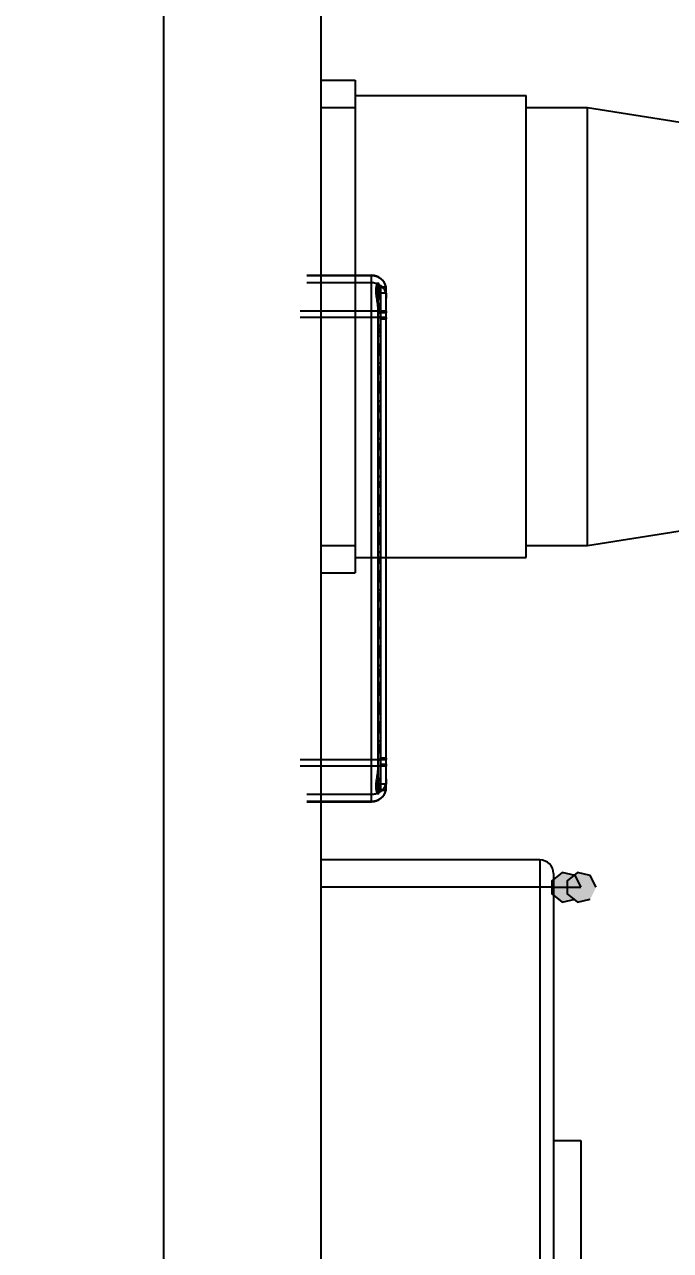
# Model space of a CAD drawing. Header units: millimetres. Extents: x 2423 to 7028, y 909 to 2460.
# Drawn here: x 6369.9 to 6417.1, y 1406.3 to 1495.9 of the extents above; entities that cross this region are included whole.
import ezdxf

# ---------------------------------------------------------------- set-up
doc = ezdxf.new("R2010")
doc.units = ezdxf.units.MM
doc.layers.add('DIM', color=2, linetype='Continuous')
doc.styles.get("Standard").update_dxf_attribs({"font": ''})
doc.styles.get('Standard').set_extended_font_data('SimSun')
doc.dimstyles.get("Standard").update_dxf_attribs({"dimscale": 6, "dimtxt": 5, "dimasz": 3, "dimexe": 0.18, "dimexo": 0.0625, "dimgap": 0.8, "dimtad": 1, "dimtoh": 1, "dimdec": 1, "dimzin": 0, "dimdsep": 46, "dimtxsty": 'Standard', "dimcen": 0.09, "dimclrd": 256, "dimclre": 256, "dimclrt": 256, "dimadec": 0, "dimazin": 2, "dimtfac": 1, "dimtdec": 1, "dimtofl": 0, "dimtmove": 0, "dimatfit": 3, "dimfxl": 0, "dimtolj": 1, "dimtzin": 0, "dimarcsym": 0})

# ---------------------------------------------------------------- blocks, each defined once
blk = doc.blocks.new('*D20')
at = {"layer": 'Defpoints', "color": 0}
for p in [(6316.551, 1744.326), (6554.503, 1744.326), (6316.551, 1242.326)]:
    blk.add_point(p, dxfattribs=at)
at = {"layer": 'DIM', "lineweight": -2}
for p, q in [((6316.926, 1744.326), (6555.583, 1744.326)), ((6554.503, 1260.326), (6554.503, 1726.326)), ((6316.926, 1242.326), (6555.583, 1242.326))]:
    blk.add_line(p, q, dxfattribs=at)
at = {"layer": 'DIM'}
for points in [[(6551.503, 1726.326), (6557.503, 1726.326), (6554.503, 1744.326)], [(6551.503, 1260.326), (6557.503, 1260.326), (6554.503, 1242.326)]]:
    blk.add_solid(points, dxfattribs=at)
at = {"layer": 'DIM', "insert": (6534.703, 1493.326), "char_height": 30, "attachment_point": 5, "rotation": 90}
blk.add_mtext('\\A1;502.0', dxfattribs=at)

msp = doc.modelspace()

# ---------------------------------------------------------------- hatches: boundary and pattern name
for points in [[(6410.568, 1432.826), (6410.148, 1433.699), (6409.203, 1433.916), (6408.445, 1433.312), (6408.445, 1432.339), (6409.203, 1431.736), (6410.148, 1431.952)], [(6411.669, 1432.826), (6411.248, 1433.699), (6410.303, 1433.916), (6409.545, 1433.312), (6409.545, 1432.339), (6410.303, 1431.736), (6411.248, 1431.952)]]:
    msp.add_hatch(color=256).paths.add_polyline_path(points)

# ---------------------------------------------------------------- linework, layer by layer
for p, q in [((6380.051, 1715.476), (6380.051, 1270.476)), ((6391.551, 1715.476), (6391.551, 1270.476)), ((6391.551, 1491.826), (6394.051, 1491.826)), ((6394.051, 1491.826), (6394.051, 1455.826)), ((6394.051, 1490.726), (6406.551, 1490.726)), ((6406.551, 1456.926), (6406.551, 1490.726)), ((6391.551, 1489.826), (6394.051, 1489.826)), ((6406.551, 1489.826), (6411.051, 1489.826)), ((6411.051, 1489.826), (6436.271, 1485.826)), ((6411.051, 1457.826), (6411.051, 1489.826)), ((6390.526, 1477.576), (6395.249, 1477.576)), ((6395.249, 1477.536), (6390.526, 1477.536)), ((6395.249, 1439.076), (6395.249, 1477.576)), ((6390.526, 1477.043), (6395.249, 1477.043)), ((6395.748, 1476.927), (6395.747, 1476.938)), ((6395.751, 1439.776), (6395.751, 1476.876)), ((6395.751, 1476.841), (6395.751, 1476.853)), ((6395.896, 1476.568), (6395.751, 1476.608)), ((6395.751, 1476.581), (6395.896, 1476.542)), ((6395.751, 1476.389), (6395.751, 1476.426)), ((6395.89, 1476.697), (6396.312, 1476.697)), ((6395.89, 1476.265), (6395.89, 1476.697)), ((6396.312, 1476.265), (6395.89, 1476.265)), ((6395.896, 1476.568), (6395.896, 1440.083)), ((6395.9, 1476.726), (6396.318, 1476.726)), ((6395.912, 1476.69), (6395.912, 1439.961)), ((6396.312, 1476.697), (6396.312, 1476.265)), ((6396.326, 1439.961), (6396.326, 1476.69)), ((6395.751, 1476.071), (6395.896, 1476.032)), ((6395.896, 1476.057), (6395.751, 1476.057)), ((6395.751, 1476.054), (6395.896, 1476.054)), ((6395.896, 1476.047), (6395.751, 1476.047)), ((6395.896, 1476.036), (6395.751, 1476.036)), ((6395.896, 1476.033), (6395.751, 1476.033)), ((6395.896, 1476.025), (6395.751, 1476.025)), ((6395.896, 1476.025), (6395.751, 1476.025)), ((6395.896, 1476.01), (6395.751, 1476.01)), ((6395.751, 1475.811), (6395.896, 1475.956)), ((6395.896, 1475.902), (6395.751, 1475.902)), ((6395.896, 1475.892), (6395.751, 1475.892)), ((6395.751, 1475.892), (6395.896, 1475.892)), ((6395.896, 1475.877), (6395.751, 1475.877)), ((6395.896, 1475.871), (6395.751, 1475.871)), ((6395.896, 1475.869), (6395.751, 1475.869)), ((6395.896, 1475.452), (6395.751, 1475.452)), ((6395.896, 1475.45), (6395.751, 1475.45)), ((6395.896, 1475.449), (6395.751, 1475.449)), ((6395.896, 1475.437), (6395.751, 1475.437)), ((6395.751, 1475.436), (6395.896, 1475.436)), ((6395.896, 1475.352), (6395.751, 1475.352)), ((6395.896, 1475.341), (6395.751, 1475.341)), ((6395.896, 1475.33), (6395.751, 1475.33)), ((6395.896, 1475.317), (6395.751, 1475.317)), ((6395.896, 1475.305), (6395.751, 1475.305)), ((6390.051, 1474.976), (6396.326, 1474.976)), ((6396.326, 1474.482), (6390.051, 1474.482)), ((6395.741, 1474.576), (6395.751, 1474.576)), ((6395.741, 1442.076), (6395.741, 1474.576)), ((6395.751, 1474.811), (6395.747, 1474.811)), ((6395.896, 1475.24), (6395.751, 1475.24)), ((6395.751, 1475.234), (6395.896, 1475.234)), ((6395.896, 1475.215), (6395.751, 1475.215)), ((6395.896, 1475.201), (6395.751, 1475.201)), ((6395.896, 1475.107), (6395.751, 1475.107)), ((6395.896, 1475.072), (6395.751, 1475.072)), ((6395.896, 1475.059), (6395.751, 1475.059)), ((6395.751, 1475.057), (6395.896, 1475.057)), ((6395.896, 1474.987), (6395.751, 1474.987)), ((6395.751, 1474.984), (6395.896, 1474.984)), ((6395.896, 1474.977), (6395.751, 1474.977)), ((6395.896, 1474.966), (6395.751, 1474.966)), ((6395.896, 1474.963), (6395.751, 1474.963)), ((6395.896, 1474.955), (6395.751, 1474.955)), ((6395.896, 1474.955), (6395.751, 1474.955)), ((6395.896, 1474.94), (6395.751, 1474.94)), ((6395.896, 1474.832), (6395.751, 1474.832)), ((6395.896, 1474.822), (6395.751, 1474.822)), ((6395.751, 1474.822), (6395.896, 1474.822)), ((6395.896, 1474.807), (6395.751, 1474.807)), ((6395.896, 1474.801), (6395.751, 1474.801)), ((6395.896, 1474.799), (6395.751, 1474.799)), ((6395.751, 1474.441), (6395.896, 1474.586)), ((6395.896, 1474.466), (6395.751, 1474.466)), ((6396.326, 1474.826), (6395.912, 1474.826)), ((6395.912, 1474.394), (6396.326, 1474.394)), ((6395.751, 1473.961), (6395.896, 1473.816)), ((6395.896, 1473.685), (6395.751, 1473.685)), ((6395.896, 1473.684), (6395.751, 1473.684)), ((6395.896, 1473.673), (6395.751, 1473.673)), ((6395.896, 1473.672), (6395.751, 1473.672)), ((6395.751, 1473.669), (6395.896, 1473.669)), ((6395.751, 1473.649), (6395.896, 1473.649)), ((6395.896, 1473.638), (6395.751, 1473.638)), ((6395.896, 1473.626), (6395.751, 1473.626)), ((6395.896, 1473.618), (6395.751, 1473.618)), ((6395.896, 1473.541), (6395.751, 1473.541)), ((6395.896, 1473.519), (6395.751, 1473.519)), ((6395.896, 1473.518), (6395.751, 1473.518)), ((6395.896, 1473.414), (6395.751, 1473.414)), ((6395.896, 1473.406), (6395.751, 1473.406)), ((6395.896, 1473.396), (6395.751, 1473.396)), ((6395.896, 1473.376), (6395.751, 1473.376)), ((6395.896, 1473.371), (6395.751, 1473.371)), ((6395.896, 1473.367), (6395.751, 1473.367)), ((6395.896, 1473.358), (6395.751, 1473.358)), ((6395.896, 1473.356), (6395.751, 1473.356)), ((6395.896, 1473.355), (6395.751, 1473.355)), ((6395.751, 1473.071), (6395.896, 1473.216)), ((6395.751, 1472.591), (6395.896, 1472.446)), ((6395.896, 1472.341), (6395.751, 1472.341)), ((6395.896, 1472.34), (6395.751, 1472.34)), ((6395.751, 1472.339), (6395.896, 1472.339)), ((6395.896, 1472.331), (6395.751, 1472.331)), ((6395.896, 1472.305), (6395.751, 1472.305)), ((6395.896, 1472.303), (6395.751, 1472.303)), ((6395.896, 1472.298), (6395.751, 1472.298)), ((6395.896, 1472.298), (6395.751, 1472.298)), ((6395.751, 1472.297), (6395.896, 1472.297)), ((6395.896, 1472.291), (6395.751, 1472.291)), ((6395.896, 1472.289), (6395.751, 1472.289)), ((6395.751, 1472.281), (6395.896, 1472.281)), ((6395.896, 1472.236), (6395.751, 1472.236)), ((6395.896, 1472.196), (6395.751, 1472.196)), ((6395.896, 1472.193), (6395.751, 1472.193)), ((6395.751, 1472.178), (6395.896, 1472.178)), ((6395.751, 1472.177), (6395.896, 1472.177)), ((6395.896, 1472.063), (6395.751, 1472.063)), ((6395.896, 1472.034), (6395.751, 1472.034)), ((6395.896, 1472.033), (6395.751, 1472.033)), ((6395.896, 1472.032), (6395.751, 1472.032)), ((6395.751, 1472.027), (6395.896, 1472.027)), ((6395.751, 1472.018), (6395.896, 1472.018)), ((6395.896, 1472.016), (6395.751, 1472.016)), ((6395.896, 1471.947), (6395.751, 1471.947)), ((6395.751, 1471.944), (6395.896, 1471.944)), ((6395.896, 1471.936), (6395.751, 1471.936)), ((6395.896, 1471.925), (6395.751, 1471.925)), ((6395.896, 1471.922), (6395.751, 1471.922)), ((6395.896, 1471.914), (6395.751, 1471.914)), ((6395.896, 1471.914), (6395.751, 1471.914)), ((6395.896, 1471.899), (6395.751, 1471.899)), ((6395.751, 1471.671), (6395.896, 1471.816)), ((6395.896, 1471.791), (6395.751, 1471.791)), ((6395.896, 1471.781), (6395.751, 1471.781)), ((6395.751, 1471.781), (6395.896, 1471.781)), ((6395.896, 1471.767), (6395.751, 1471.767)), ((6395.896, 1471.761), (6395.751, 1471.761)), ((6395.896, 1471.758), (6395.751, 1471.758)), ((6395.751, 1471.221), (6395.896, 1471.076)), ((6395.896, 1470.845), (6395.751, 1470.845)), ((6395.896, 1470.834), (6395.751, 1470.834)), ((6395.896, 1470.829), (6395.751, 1470.829)), ((6395.896, 1470.798), (6395.751, 1470.798)), ((6395.896, 1470.794), (6395.751, 1470.794)), ((6395.896, 1470.789), (6395.751, 1470.789)), ((6395.751, 1470.757), (6395.751, 1470.789)), ((6395.896, 1470.789), (6395.896, 1470.757)), ((6395.896, 1470.757), (6395.751, 1470.757)), ((6395.896, 1470.736), (6395.751, 1470.736)), ((6395.896, 1470.724), (6395.751, 1470.724)), ((6395.751, 1470.717), (6395.896, 1470.717)), ((6395.896, 1470.695), (6395.751, 1470.695)), ((6395.896, 1470.692), (6395.751, 1470.692)), ((6395.751, 1470.679), (6395.896, 1470.679)), ((6395.896, 1470.667), (6395.751, 1470.667)), ((6395.896, 1470.664), (6395.751, 1470.664)), ((6395.751, 1470.648), (6395.896, 1470.648)), ((6395.751, 1470.646), (6395.896, 1470.646)), ((6395.896, 1470.631), (6395.751, 1470.631)), ((6395.751, 1470.631), (6395.751, 1470.624)), ((6395.896, 1470.624), (6395.751, 1470.624)), ((6395.751, 1470.588), (6395.751, 1470.624)), ((6395.896, 1470.597), (6395.751, 1470.597)), ((6395.896, 1470.588), (6395.751, 1470.588)), ((6395.896, 1470.585), (6395.751, 1470.585)), ((6395.751, 1470.532), (6395.896, 1470.532)), ((6395.896, 1470.531), (6395.751, 1470.531)), ((6395.896, 1470.53), (6395.751, 1470.53)), ((6395.751, 1470.525), (6395.896, 1470.525)), ((6395.896, 1470.514), (6395.751, 1470.514)), ((6395.751, 1470.301), (6395.896, 1470.446)), ((6395.896, 1470.597), (6395.896, 1470.631)), ((6395.896, 1470.597), (6395.896, 1470.597)), ((6395.751, 1469.821), (6395.896, 1469.676)), ((6395.896, 1469.623), (6395.751, 1469.623)), ((6395.896, 1469.608), (6395.751, 1469.608)), ((6395.896, 1469.6), (6395.751, 1469.6)), ((6395.896, 1469.576), (6395.751, 1469.576)), ((6395.896, 1469.572), (6395.751, 1469.572)), ((6395.896, 1469.568), (6395.751, 1469.568)), ((6395.896, 1469.546), (6395.751, 1469.546)), ((6395.896, 1469.544), (6395.751, 1469.544)), ((6395.896, 1469.541), (6395.751, 1469.541)), ((6395.751, 1469.504), (6395.751, 1469.541)), ((6395.896, 1469.523), (6395.751, 1469.523)), ((6395.896, 1469.504), (6395.751, 1469.504)), ((6395.751, 1469.476), (6395.896, 1469.476)), ((6395.896, 1469.475), (6395.751, 1469.475)), ((6395.896, 1469.459), (6395.751, 1469.459)), ((6395.896, 1469.457), (6395.751, 1469.457)), ((6395.896, 1469.433), (6395.751, 1469.433)), ((6395.896, 1469.347), (6395.751, 1469.347)), ((6395.896, 1469.34), (6395.751, 1469.34)), ((6395.896, 1469.319), (6395.751, 1469.319)), ((6395.896, 1469.293), (6395.751, 1469.293)), ((6395.896, 1469.223), (6395.751, 1469.223)), ((6395.751, 1469.22), (6395.896, 1469.22)), ((6395.896, 1469.212), (6395.751, 1469.212)), ((6395.896, 1469.201), (6395.751, 1469.201)), ((6395.896, 1469.198), (6395.751, 1469.198)), ((6395.896, 1469.191), (6395.751, 1469.191)), ((6395.896, 1469.191), (6395.751, 1469.191)), ((6395.896, 1469.176), (6395.751, 1469.176)), ((6395.751, 1468.931), (6395.896, 1469.076)), ((6395.896, 1469.068), (6395.751, 1469.068)), ((6395.751, 1469.058), (6395.896, 1469.058)), ((6395.896, 1469.057), (6395.751, 1469.057)), ((6395.896, 1469.043), (6395.751, 1469.043)), ((6395.896, 1469.037), (6395.751, 1469.037)), ((6395.896, 1469.034), (6395.751, 1469.034)), ((6395.896, 1469.541), (6395.896, 1469.504)), ((6395.751, 1468.451), (6395.896, 1468.306)), ((6395.896, 1467.998), (6395.751, 1467.998)), ((6395.896, 1467.996), (6395.751, 1467.996)), ((6395.896, 1467.995), (6395.751, 1467.995)), ((6395.896, 1467.983), (6395.751, 1467.983)), ((6395.751, 1467.982), (6395.896, 1467.982)), ((6395.896, 1467.898), (6395.751, 1467.898)), ((6395.896, 1467.888), (6395.751, 1467.888)), ((6395.896, 1467.876), (6395.751, 1467.876)), ((6395.896, 1467.863), (6395.751, 1467.863)), ((6395.896, 1467.851), (6395.751, 1467.851)), ((6395.896, 1467.786), (6395.751, 1467.786)), ((6395.751, 1467.78), (6395.896, 1467.78)), ((6395.896, 1467.761), (6395.751, 1467.761)), ((6395.896, 1467.747), (6395.751, 1467.747)), ((6395.751, 1467.531), (6395.896, 1467.676)), ((6395.896, 1467.653), (6395.751, 1467.653)), ((6395.896, 1467.618), (6395.751, 1467.618)), ((6395.896, 1467.605), (6395.751, 1467.605)), ((6395.751, 1467.603), (6395.896, 1467.603)), ((6395.751, 1467.081), (6395.896, 1466.936)), ((6395.751, 1466.893), (6395.896, 1466.893)), ((6395.896, 1466.892), (6395.751, 1466.892)), ((6395.896, 1466.878), (6395.751, 1466.878)), ((6395.896, 1466.846), (6395.751, 1466.846)), ((6395.896, 1466.75), (6395.751, 1466.75)), ((6395.896, 1466.738), (6395.751, 1466.738)), ((6395.896, 1466.717), (6395.751, 1466.717)), ((6395.751, 1466.71), (6395.896, 1466.71)), ((6395.896, 1466.616), (6395.751, 1466.616)), ((6395.896, 1466.597), (6395.751, 1466.597)), ((6395.896, 1466.586), (6395.751, 1466.586)), ((6395.751, 1466.58), (6395.896, 1466.58)), ((6395.896, 1466.576), (6395.751, 1466.576)), ((6395.896, 1466.569), (6395.751, 1466.569)), ((6395.896, 1466.499), (6395.751, 1466.499)), ((6395.751, 1466.497), (6395.896, 1466.497)), ((6395.896, 1466.489), (6395.751, 1466.489)), ((6395.896, 1466.478), (6395.751, 1466.478)), ((6395.896, 1466.475), (6395.751, 1466.475)), ((6395.896, 1466.467), (6395.751, 1466.467)), ((6395.896, 1466.467), (6395.751, 1466.467)), ((6395.896, 1466.452), (6395.751, 1466.452)), ((6395.896, 1466.344), (6395.751, 1466.344)), ((6395.896, 1466.334), (6395.751, 1466.334)), ((6395.751, 1466.334), (6395.896, 1466.334)), ((6395.896, 1466.319), (6395.751, 1466.319)), ((6395.896, 1466.314), (6395.751, 1466.314)), ((6395.896, 1466.311), (6395.751, 1466.311)), ((6395.751, 1466.161), (6395.896, 1466.306)), ((6395.751, 1465.681), (6395.896, 1465.536)), ((6395.896, 1465.275), (6395.751, 1465.275)), ((6395.896, 1465.274), (6395.751, 1465.274)), ((6395.751, 1465.273), (6395.896, 1465.273)), ((6395.896, 1465.265), (6395.751, 1465.265)), ((6395.896, 1465.239), (6395.751, 1465.239)), ((6395.896, 1465.238), (6395.751, 1465.238)), ((6395.896, 1465.233), (6395.751, 1465.233)), ((6395.896, 1465.232), (6395.751, 1465.232)), ((6395.751, 1465.231), (6395.896, 1465.231)), ((6395.896, 1465.225), (6395.751, 1465.225)), ((6395.896, 1465.223), (6395.751, 1465.223)), ((6395.751, 1465.215), (6395.896, 1465.215)), ((6395.896, 1465.17), (6395.751, 1465.17)), ((6395.896, 1465.13), (6395.751, 1465.13)), ((6395.896, 1465.127), (6395.751, 1465.127)), ((6395.751, 1465.112), (6395.896, 1465.112)), ((6395.751, 1465.111), (6395.896, 1465.111)), ((6395.896, 1464.998), (6395.751, 1464.998)), ((6395.896, 1464.968), (6395.751, 1464.968)), ((6395.896, 1464.967), (6395.751, 1464.967)), ((6395.896, 1464.966), (6395.751, 1464.966)), ((6395.751, 1464.961), (6395.896, 1464.961)), ((6395.751, 1464.952), (6395.896, 1464.952)), ((6395.896, 1464.95), (6395.751, 1464.95)), ((6395.751, 1464.791), (6395.896, 1464.936)), ((6395.751, 1464.311), (6395.896, 1464.166)), ((6395.896, 1464.176), (6395.751, 1464.176)), ((6395.896, 1464.16), (6395.751, 1464.16)), ((6395.896, 1464.156), (6395.751, 1464.156)), ((6395.896, 1464.151), (6395.751, 1464.151)), ((6395.896, 1464.129), (6395.751, 1464.129)), ((6395.896, 1464.117), (6395.751, 1464.117)), ((6395.896, 1464.111), (6395.751, 1464.111)), ((6395.896, 1464.088), (6395.751, 1464.088)), ((6395.896, 1464.058), (6395.751, 1464.058)), ((6395.751, 1464.058), (6395.751, 1464.028)), ((6395.751, 1464.028), (6395.896, 1464.028)), ((6395.896, 1464.013), (6395.751, 1464.013)), ((6395.896, 1464.012), (6395.751, 1464.012)), ((6395.896, 1464.012), (6395.751, 1464.012)), ((6395.751, 1464.012), (6395.751, 1463.983)), ((6395.896, 1464.011), (6395.751, 1464.011)), ((6395.896, 1464.01), (6395.751, 1464.01)), ((6395.896, 1464.006), (6395.751, 1464.006)), ((6395.896, 1463.969), (6395.751, 1463.969)), ((6395.896, 1463.942), (6395.751, 1463.942)), ((6395.896, 1463.927), (6395.751, 1463.927)), ((6395.896, 1463.907), (6395.751, 1463.907)), ((6395.896, 1463.906), (6395.751, 1463.906)), ((6395.896, 1463.895), (6395.751, 1463.895)), ((6395.896, 1463.893), (6395.751, 1463.893)), ((6395.896, 1463.849), (6395.751, 1463.849)), ((6395.896, 1463.846), (6395.751, 1463.846)), ((6395.751, 1463.845), (6395.896, 1463.845)), ((6395.896, 1463.776), (6395.751, 1463.776)), ((6395.751, 1463.773), (6395.896, 1463.773)), ((6395.896, 1463.765), (6395.751, 1463.765)), ((6395.896, 1463.754), (6395.751, 1463.754)), ((6395.896, 1463.751), (6395.751, 1463.751)), ((6395.896, 1463.744), (6395.751, 1463.744)), ((6395.896, 1463.743), (6395.751, 1463.743)), ((6395.896, 1463.729), (6395.751, 1463.729)), ((6395.896, 1463.621), (6395.751, 1463.621)), ((6395.896, 1464.013), (6395.896, 1464.044)), ((6395.896, 1463.969), (6395.896, 1463.998)), ((6395.751, 1463.611), (6395.896, 1463.611)), ((6395.896, 1463.61), (6395.751, 1463.61)), ((6395.896, 1463.596), (6395.751, 1463.596)), ((6395.896, 1463.59), (6395.751, 1463.59)), ((6395.896, 1463.587), (6395.751, 1463.587)), ((6395.751, 1463.391), (6395.896, 1463.536)), ((6395.751, 1462.941), (6395.896, 1462.796)), ((6395.896, 1462.441), (6395.751, 1462.441)), ((6395.896, 1462.425), (6395.751, 1462.425)), ((6395.896, 1462.417), (6395.751, 1462.417)), ((6395.896, 1462.393), (6395.751, 1462.393)), ((6395.896, 1462.389), (6395.751, 1462.389)), ((6395.896, 1462.386), (6395.751, 1462.386)), ((6395.896, 1462.363), (6395.751, 1462.363)), ((6395.896, 1462.362), (6395.751, 1462.362)), ((6395.896, 1462.359), (6395.751, 1462.359)), ((6395.751, 1462.322), (6395.751, 1462.359)), ((6395.896, 1462.34), (6395.751, 1462.34)), ((6395.896, 1462.322), (6395.751, 1462.322)), ((6395.751, 1462.293), (6395.896, 1462.293)), ((6395.896, 1462.292), (6395.751, 1462.292)), ((6395.896, 1462.276), (6395.751, 1462.276)), ((6395.896, 1462.275), (6395.751, 1462.275)), ((6395.896, 1462.25), (6395.751, 1462.25)), ((6395.751, 1462.021), (6395.896, 1462.166)), ((6395.896, 1462.164), (6395.751, 1462.164)), ((6395.896, 1462.157), (6395.751, 1462.157)), ((6395.896, 1462.137), (6395.751, 1462.137)), ((6395.896, 1462.11), (6395.751, 1462.11)), ((6395.896, 1462.359), (6395.896, 1462.322)), ((6411.051, 1457.826), (6436.271, 1461.826)), ((6395.751, 1461.541), (6395.896, 1461.396)), ((6395.896, 1461.453), (6395.751, 1461.453)), ((6395.896, 1461.429), (6395.751, 1461.429)), ((6395.896, 1461.405), (6395.751, 1461.405)), ((6395.896, 1461.404), (6395.751, 1461.404)), ((6395.751, 1461.401), (6395.896, 1461.401)), ((6395.896, 1461.389), (6395.751, 1461.389)), ((6395.896, 1461.286), (6395.751, 1461.286)), ((6395.896, 1461.285), (6395.751, 1461.285)), ((6395.751, 1461.273), (6395.896, 1461.273)), ((6395.751, 1461.24), (6395.751, 1461.27)), ((6395.896, 1461.268), (6395.751, 1461.268)), ((6395.896, 1461.252), (6395.751, 1461.252)), ((6395.751, 1461.212), (6395.751, 1461.252)), ((6395.896, 1461.24), (6395.751, 1461.24)), ((6395.896, 1461.239), (6395.751, 1461.239)), ((6395.751, 1461.239), (6395.751, 1461.211)), ((6395.896, 1461.221), (6395.751, 1461.221)), ((6395.896, 1461.212), (6395.751, 1461.212)), ((6395.896, 1461.196), (6395.751, 1461.196)), ((6395.896, 1461.19), (6395.751, 1461.19)), ((6395.896, 1461.179), (6395.751, 1461.179)), ((6395.896, 1461.169), (6395.751, 1461.169)), ((6395.896, 1461.136), (6395.751, 1461.136)), ((6395.896, 1461.122), (6395.751, 1461.122)), ((6395.751, 1461.12), (6395.896, 1461.12)), ((6395.896, 1461.052), (6395.751, 1461.052)), ((6395.751, 1461.049), (6395.896, 1461.049)), ((6395.896, 1461.042), (6395.751, 1461.042)), ((6395.896, 1461.031), (6395.751, 1461.031)), ((6395.896, 1461.028), (6395.751, 1461.028)), ((6395.896, 1461.02), (6395.751, 1461.02)), ((6395.896, 1461.02), (6395.751, 1461.02)), ((6395.896, 1461.005), (6395.751, 1461.005)), ((6395.896, 1461.286), (6395.896, 1461.255)), ((6395.896, 1461.252), (6395.896, 1461.212)), ((6395.896, 1461.196), (6395.896, 1461.225)), ((6395.896, 1460.897), (6395.751, 1460.897)), ((6395.896, 1460.887), (6395.751, 1460.887)), ((6395.751, 1460.887), (6395.896, 1460.887)), ((6395.896, 1460.872), (6395.751, 1460.872)), ((6395.896, 1460.866), (6395.751, 1460.866)), ((6395.896, 1460.864), (6395.751, 1460.864)), ((6395.751, 1460.651), (6395.896, 1460.796)), ((6395.751, 1460.171), (6395.896, 1460.026)), ((6395.751, 1459.593), (6395.896, 1459.593)), ((6395.896, 1459.592), (6395.751, 1459.592)), ((6395.896, 1459.579), (6395.751, 1459.579)), ((6395.896, 1459.546), (6395.751, 1459.546)), ((6395.896, 1459.451), (6395.751, 1459.451)), ((6395.896, 1459.438), (6395.751, 1459.438)), ((6395.896, 1459.418), (6395.751, 1459.418)), ((6395.751, 1459.41), (6395.896, 1459.41)), ((6395.751, 1459.251), (6395.896, 1459.396)), ((6395.896, 1459.317), (6395.751, 1459.317)), ((6395.896, 1459.297), (6395.751, 1459.297)), ((6395.896, 1459.287), (6395.751, 1459.287)), ((6395.751, 1459.28), (6395.896, 1459.28)), ((6395.896, 1459.276), (6395.751, 1459.276)), ((6395.896, 1459.27), (6395.751, 1459.27)), ((6395.751, 1458.801), (6395.896, 1458.656)), ((6395.896, 1458.729), (6395.751, 1458.729)), ((6395.896, 1458.693), (6395.751, 1458.693)), ((6395.896, 1458.685), (6395.751, 1458.685)), ((6395.896, 1458.682), (6395.751, 1458.682)), ((6395.896, 1458.656), (6395.751, 1458.656)), ((6395.751, 1458.656), (6395.751, 1458.628)), ((6395.896, 1458.654), (6395.751, 1458.654)), ((6395.896, 1458.628), (6395.751, 1458.628)), ((6395.896, 1458.612), (6395.751, 1458.612)), ((6395.896, 1458.611), (6395.751, 1458.611)), ((6395.896, 1458.564), (6395.751, 1458.564)), ((6395.896, 1458.563), (6395.751, 1458.563)), ((6395.896, 1458.562), (6395.751, 1458.562)), ((6395.896, 1458.517), (6395.751, 1458.517)), ((6395.896, 1458.505), (6395.751, 1458.505)), ((6395.896, 1458.472), (6395.751, 1458.472)), ((6395.896, 1458.47), (6395.751, 1458.47)), ((6395.896, 1458.466), (6395.751, 1458.466)), ((6395.896, 1458.446), (6395.751, 1458.446)), ((6395.896, 1458.443), (6395.751, 1458.443)), ((6395.896, 1458.399), (6395.751, 1458.399)), ((6395.896, 1458.329), (6395.751, 1458.329)), ((6395.896, 1458.328), (6395.751, 1458.328)), ((6395.896, 1458.316), (6395.751, 1458.316)), ((6395.896, 1458.316), (6395.751, 1458.316)), ((6395.751, 1458.312), (6395.896, 1458.312)), ((6395.751, 1458.292), (6395.896, 1458.292)), ((6395.896, 1458.282), (6395.751, 1458.282)), ((6395.896, 1458.27), (6395.751, 1458.27)), ((6395.896, 1458.261), (6395.751, 1458.261)), ((6395.896, 1458.628), (6395.896, 1458.656)), ((6391.551, 1457.826), (6394.051, 1457.826)), ((6395.896, 1458.184), (6395.751, 1458.184)), ((6395.896, 1458.163), (6395.751, 1458.163)), ((6395.896, 1458.161), (6395.751, 1458.161)), ((6395.896, 1458.058), (6395.751, 1458.058)), ((6395.896, 1458.05), (6395.751, 1458.05)), ((6395.896, 1458.04), (6395.751, 1458.04)), ((6395.896, 1458.02), (6395.751, 1458.02)), ((6395.896, 1458.014), (6395.751, 1458.014)), ((6395.896, 1458.011), (6395.751, 1458.011)), ((6395.896, 1458.001), (6395.751, 1458.001)), ((6395.896, 1457.999), (6395.751, 1457.999)), ((6395.896, 1457.998), (6395.751, 1457.998)), ((6395.751, 1457.851), (6395.896, 1457.996)), ((6395.751, 1457.401), (6395.896, 1457.256)), ((6406.551, 1457.826), (6411.051, 1457.826)), ((6394.051, 1456.926), (6406.551, 1456.926)), ((6395.896, 1456.947), (6395.751, 1456.947)), ((6395.896, 1456.932), (6395.751, 1456.932)), ((6395.896, 1456.927), (6395.751, 1456.927)), ((6395.896, 1456.922), (6395.751, 1456.922)), ((6395.896, 1456.9), (6395.751, 1456.9)), ((6395.896, 1456.889), (6395.751, 1456.889)), ((6395.896, 1456.882), (6395.751, 1456.882)), ((6395.896, 1456.86), (6395.751, 1456.86)), ((6395.896, 1456.83), (6395.751, 1456.83)), ((6395.751, 1456.83), (6395.751, 1456.8)), ((6395.751, 1456.799), (6395.896, 1456.799)), ((6395.896, 1456.784), (6395.751, 1456.784)), ((6395.896, 1456.784), (6395.751, 1456.784)), ((6395.896, 1456.783), (6395.751, 1456.783)), ((6395.896, 1456.783), (6395.751, 1456.783)), ((6395.751, 1456.783), (6395.751, 1456.754)), ((6395.896, 1456.782), (6395.751, 1456.782)), ((6395.896, 1456.777), (6395.751, 1456.777)), ((6395.896, 1456.74), (6395.751, 1456.74)), ((6395.896, 1456.713), (6395.751, 1456.713)), ((6395.896, 1456.699), (6395.751, 1456.699)), ((6395.896, 1456.678), (6395.751, 1456.678)), ((6395.896, 1456.678), (6395.751, 1456.678)), ((6395.896, 1456.666), (6395.751, 1456.666)), ((6395.896, 1456.664), (6395.751, 1456.664)), ((6395.751, 1456.481), (6395.896, 1456.626)), ((6395.896, 1456.62), (6395.751, 1456.62)), ((6395.896, 1456.617), (6395.751, 1456.617)), ((6395.751, 1456.616), (6395.896, 1456.616)), ((6395.896, 1456.784), (6395.896, 1456.815)), ((6395.896, 1456.74), (6395.896, 1456.769)), ((6391.551, 1455.826), (6394.051, 1455.826)), ((6395.751, 1456.001), (6395.896, 1455.856)), ((6395.896, 1455.864), (6395.751, 1455.864)), ((6395.751, 1455.861), (6395.896, 1455.861)), ((6395.896, 1455.853), (6395.751, 1455.853)), ((6395.896, 1455.842), (6395.751, 1455.842)), ((6395.896, 1455.839), (6395.751, 1455.839)), ((6395.896, 1455.832), (6395.751, 1455.832)), ((6395.896, 1455.831), (6395.751, 1455.831)), ((6395.896, 1455.817), (6395.751, 1455.817)), ((6395.896, 1455.709), (6395.751, 1455.709)), ((6395.751, 1455.699), (6395.896, 1455.699)), ((6395.896, 1455.698), (6395.751, 1455.698)), ((6395.896, 1455.684), (6395.751, 1455.684)), ((6395.896, 1455.678), (6395.751, 1455.678)), ((6395.896, 1455.675), (6395.751, 1455.675)), ((6395.896, 1455.605), (6395.751, 1455.605)), ((6395.896, 1455.604), (6395.751, 1455.604)), ((6395.896, 1455.593), (6395.751, 1455.593)), ((6395.896, 1455.592), (6395.751, 1455.592)), ((6395.751, 1455.589), (6395.896, 1455.589)), ((6395.751, 1455.569), (6395.896, 1455.569)), ((6395.896, 1455.558), (6395.751, 1455.558)), ((6395.896, 1455.546), (6395.751, 1455.546)), ((6395.896, 1455.538), (6395.751, 1455.538)), ((6395.896, 1455.461), (6395.751, 1455.461)), ((6395.896, 1455.439), (6395.751, 1455.439)), ((6395.896, 1455.438), (6395.751, 1455.438)), ((6395.896, 1455.334), (6395.751, 1455.334)), ((6395.896, 1455.326), (6395.751, 1455.326)), ((6395.896, 1455.316), (6395.751, 1455.316)), ((6395.896, 1455.296), (6395.751, 1455.296)), ((6395.896, 1455.291), (6395.751, 1455.291)), ((6395.896, 1455.287), (6395.751, 1455.287)), ((6395.896, 1455.278), (6395.751, 1455.278)), ((6395.896, 1455.276), (6395.751, 1455.276)), ((6395.896, 1455.275), (6395.751, 1455.275)), ((6395.751, 1455.111), (6395.896, 1455.256)), ((6395.751, 1454.631), (6395.896, 1454.486)), ((6395.896, 1454.295), (6395.751, 1454.295)), ((6395.896, 1454.271), (6395.751, 1454.271)), ((6395.896, 1454.247), (6395.751, 1454.247)), ((6395.896, 1454.246), (6395.751, 1454.246)), ((6395.751, 1454.243), (6395.896, 1454.243)), ((6395.896, 1454.231), (6395.751, 1454.231)), ((6395.896, 1454.128), (6395.751, 1454.128)), ((6395.896, 1454.127), (6395.751, 1454.127)), ((6395.751, 1454.115), (6395.896, 1454.115)), ((6395.751, 1454.082), (6395.751, 1454.112)), ((6395.896, 1454.11), (6395.751, 1454.11)), ((6395.896, 1454.094), (6395.751, 1454.094)), ((6395.751, 1454.054), (6395.751, 1454.094)), ((6395.896, 1454.082), (6395.751, 1454.082)), ((6395.896, 1454.081), (6395.751, 1454.081)), ((6395.751, 1454.081), (6395.751, 1454.053)), ((6395.896, 1454.064), (6395.751, 1454.064)), ((6395.896, 1454.054), (6395.751, 1454.054)), ((6395.896, 1454.038), (6395.751, 1454.038)), ((6395.896, 1454.032), (6395.751, 1454.032)), ((6395.896, 1454.021), (6395.751, 1454.021)), ((6395.896, 1454.011), (6395.751, 1454.011)), ((6395.896, 1453.978), (6395.751, 1453.978)), ((6395.896, 1453.964), (6395.751, 1453.964)), ((6395.751, 1453.962), (6395.896, 1453.962)), ((6395.751, 1453.711), (6395.896, 1453.856)), ((6395.896, 1454.128), (6395.896, 1454.097)), ((6395.896, 1454.094), (6395.896, 1454.054)), ((6395.896, 1454.038), (6395.896, 1454.067)), ((6395.751, 1453.261), (6395.896, 1453.116)), ((6395.896, 1453.14), (6395.751, 1453.14)), ((6395.896, 1453.139), (6395.751, 1453.139)), ((6395.896, 1453.128), (6395.751, 1453.128)), ((6395.896, 1453.127), (6395.751, 1453.127)), ((6395.751, 1453.124), (6395.896, 1453.124)), ((6395.751, 1453.104), (6395.896, 1453.104)), ((6395.896, 1453.093), (6395.751, 1453.093)), ((6395.896, 1453.081), (6395.751, 1453.081)), ((6395.896, 1453.073), (6395.751, 1453.073)), ((6395.896, 1452.996), (6395.751, 1452.996)), ((6395.896, 1452.974), (6395.751, 1452.974)), ((6395.896, 1452.973), (6395.751, 1452.973)), ((6395.896, 1452.869), (6395.751, 1452.869)), ((6395.896, 1452.861), (6395.751, 1452.861)), ((6395.896, 1452.851), (6395.751, 1452.851)), ((6395.896, 1452.831), (6395.751, 1452.831)), ((6395.896, 1452.826), (6395.751, 1452.826)), ((6395.896, 1452.822), (6395.751, 1452.822)), ((6395.896, 1452.813), (6395.751, 1452.813)), ((6395.896, 1452.811), (6395.751, 1452.811)), ((6395.896, 1452.81), (6395.751, 1452.81)), ((6395.896, 1452.74), (6395.751, 1452.74)), ((6395.896, 1452.739), (6395.751, 1452.739)), ((6395.896, 1452.727), (6395.751, 1452.727)), ((6395.896, 1452.727), (6395.751, 1452.727)), ((6395.751, 1452.723), (6395.896, 1452.723)), ((6395.751, 1452.704), (6395.896, 1452.704)), ((6395.896, 1452.693), (6395.751, 1452.693)), ((6395.896, 1452.681), (6395.751, 1452.681)), ((6395.896, 1452.673), (6395.751, 1452.673)), ((6395.896, 1452.595), (6395.751, 1452.595)), ((6395.896, 1452.574), (6395.751, 1452.574)), ((6395.896, 1452.573), (6395.751, 1452.573)), ((6395.751, 1452.341), (6395.896, 1452.486)), ((6395.896, 1452.469), (6395.751, 1452.469)), ((6395.896, 1452.461), (6395.751, 1452.461)), ((6395.896, 1452.451), (6395.751, 1452.451)), ((6395.896, 1452.431), (6395.751, 1452.431)), ((6395.896, 1452.425), (6395.751, 1452.425)), ((6395.896, 1452.422), (6395.751, 1452.422)), ((6395.896, 1452.412), (6395.751, 1452.412)), ((6395.896, 1452.41), (6395.751, 1452.41)), ((6395.896, 1452.41), (6395.751, 1452.41)), ((6395.751, 1451.861), (6395.896, 1451.716)), ((6395.896, 1451.642), (6395.751, 1451.642)), ((6395.896, 1451.606), (6395.751, 1451.606)), ((6395.896, 1451.598), (6395.751, 1451.598)), ((6395.896, 1451.595), (6395.751, 1451.595)), ((6395.896, 1451.569), (6395.751, 1451.569)), ((6395.751, 1451.569), (6395.751, 1451.541)), ((6395.896, 1451.567), (6395.751, 1451.567)), ((6395.896, 1451.541), (6395.751, 1451.541)), ((6395.896, 1451.525), (6395.751, 1451.525)), ((6395.896, 1451.524), (6395.751, 1451.524)), ((6395.896, 1451.477), (6395.751, 1451.477)), ((6395.896, 1451.476), (6395.751, 1451.476)), ((6395.896, 1451.475), (6395.751, 1451.475)), ((6395.896, 1451.43), (6395.751, 1451.43)), ((6395.896, 1451.418), (6395.751, 1451.418)), ((6395.896, 1451.385), (6395.751, 1451.385)), ((6395.896, 1451.383), (6395.751, 1451.383)), ((6395.896, 1451.379), (6395.751, 1451.379)), ((6395.896, 1451.359), (6395.751, 1451.359)), ((6395.896, 1451.356), (6395.751, 1451.356)), ((6395.896, 1451.311), (6395.751, 1451.311)), ((6395.896, 1451.242), (6395.751, 1451.242)), ((6395.751, 1451.239), (6395.896, 1451.239)), ((6395.896, 1451.231), (6395.751, 1451.231)), ((6395.896, 1451.22), (6395.751, 1451.22)), ((6395.896, 1451.217), (6395.751, 1451.217)), ((6395.896, 1451.209), (6395.751, 1451.209)), ((6395.896, 1451.209), (6395.751, 1451.209)), ((6395.896, 1451.195), (6395.751, 1451.195)), ((6395.751, 1450.971), (6395.896, 1451.116)), ((6395.896, 1451.087), (6395.751, 1451.087)), ((6395.896, 1451.076), (6395.751, 1451.076)), ((6395.751, 1451.076), (6395.896, 1451.076)), ((6395.896, 1451.541), (6395.896, 1451.569)), ((6395.896, 1451.062), (6395.751, 1451.062)), ((6395.896, 1451.056), (6395.751, 1451.056)), ((6395.896, 1451.053), (6395.751, 1451.053)), ((6395.751, 1450.491), (6395.896, 1450.346)), ((6395.896, 1450.463), (6395.751, 1450.463)), ((6395.896, 1450.452), (6395.751, 1450.452)), ((6395.896, 1450.447), (6395.751, 1450.447)), ((6395.896, 1450.416), (6395.751, 1450.416)), ((6395.896, 1450.412), (6395.751, 1450.412)), ((6395.896, 1450.407), (6395.751, 1450.407)), ((6395.751, 1450.375), (6395.751, 1450.407)), ((6395.896, 1450.375), (6395.751, 1450.375)), ((6395.896, 1450.354), (6395.751, 1450.354)), ((6395.896, 1450.342), (6395.751, 1450.342)), ((6395.751, 1450.335), (6395.896, 1450.335)), ((6395.896, 1450.313), (6395.751, 1450.313)), ((6395.896, 1450.31), (6395.751, 1450.31)), ((6395.751, 1450.297), (6395.896, 1450.297)), ((6395.896, 1450.285), (6395.751, 1450.285)), ((6395.896, 1450.282), (6395.751, 1450.282)), ((6395.751, 1450.266), (6395.896, 1450.266)), ((6395.751, 1450.264), (6395.896, 1450.264)), ((6395.896, 1450.249), (6395.751, 1450.249)), ((6395.751, 1450.249), (6395.751, 1450.242)), ((6395.896, 1450.242), (6395.751, 1450.242)), ((6395.751, 1450.205), (6395.751, 1450.242)), ((6395.896, 1450.215), (6395.751, 1450.215)), ((6395.896, 1450.205), (6395.751, 1450.205)), ((6395.896, 1450.203), (6395.751, 1450.203)), ((6395.896, 1450.407), (6395.896, 1450.375)), ((6395.896, 1450.215), (6395.896, 1450.249)), ((6395.896, 1450.215), (6395.896, 1450.215)), ((6395.751, 1450.15), (6395.896, 1450.15)), ((6395.896, 1450.149), (6395.751, 1450.149)), ((6395.896, 1450.148), (6395.751, 1450.148)), ((6395.751, 1450.143), (6395.896, 1450.143)), ((6395.896, 1450.132), (6395.751, 1450.132)), ((6395.896, 1450.063), (6395.751, 1450.063)), ((6395.896, 1450.062), (6395.751, 1450.062)), ((6395.896, 1450.05), (6395.751, 1450.05)), ((6395.896, 1450.05), (6395.751, 1450.05)), ((6395.751, 1450.046), (6395.896, 1450.046)), ((6395.751, 1450.026), (6395.896, 1450.026)), ((6395.896, 1450.015), (6395.751, 1450.015)), ((6395.896, 1450.004), (6395.751, 1450.004)), ((6395.896, 1449.995), (6395.751, 1449.995)), ((6395.896, 1449.918), (6395.751, 1449.918)), ((6395.896, 1449.896), (6395.751, 1449.896)), ((6395.896, 1449.895), (6395.751, 1449.895)), ((6395.896, 1449.792), (6395.751, 1449.792)), ((6395.896, 1449.784), (6395.751, 1449.784)), ((6395.896, 1449.774), (6395.751, 1449.774)), ((6395.896, 1449.753), (6395.751, 1449.753)), ((6395.896, 1449.748), (6395.751, 1449.748)), ((6395.896, 1449.745), (6395.751, 1449.745)), ((6395.896, 1449.735), (6395.751, 1449.735)), ((6395.896, 1449.733), (6395.751, 1449.733)), ((6395.896, 1449.732), (6395.751, 1449.732)), ((6395.751, 1449.571), (6395.896, 1449.716)), ((6395.751, 1449.121), (6395.896, 1448.976)), ((6395.896, 1448.731), (6395.751, 1448.731)), ((6395.751, 1448.728), (6395.896, 1448.728)), ((6395.896, 1448.72), (6395.751, 1448.72)), ((6395.896, 1448.709), (6395.751, 1448.709)), ((6395.896, 1448.706), (6395.751, 1448.706)), ((6395.896, 1448.698), (6395.751, 1448.698)), ((6395.896, 1448.698), (6395.751, 1448.698)), ((6395.896, 1448.684), (6395.751, 1448.684)), ((6395.896, 1448.576), (6395.751, 1448.576)), ((6395.896, 1448.565), (6395.751, 1448.565)), ((6395.751, 1448.565), (6395.896, 1448.565)), ((6395.896, 1448.551), (6395.751, 1448.551)), ((6395.896, 1448.545), (6395.751, 1448.545)), ((6395.896, 1448.542), (6395.751, 1448.542)), ((6395.896, 1448.472), (6395.751, 1448.472)), ((6395.751, 1448.469), (6395.896, 1448.469)), ((6395.896, 1448.461), (6395.751, 1448.461)), ((6395.896, 1448.451), (6395.751, 1448.451)), ((6395.896, 1448.447), (6395.751, 1448.447)), ((6395.896, 1448.44), (6395.751, 1448.44)), ((6395.896, 1448.44), (6395.751, 1448.44)), ((6395.896, 1448.425), (6395.751, 1448.425)), ((6395.751, 1448.201), (6395.896, 1448.346)), ((6395.896, 1448.317), (6395.751, 1448.317)), ((6395.751, 1448.307), (6395.896, 1448.307)), ((6395.896, 1448.306), (6395.751, 1448.306)), ((6395.896, 1448.292), (6395.751, 1448.292)), ((6395.896, 1448.286), (6395.751, 1448.286)), ((6395.896, 1448.283), (6395.751, 1448.283)), ((6395.896, 1447.779), (6395.751, 1447.779)), ((6395.896, 1447.777), (6395.751, 1447.777)), ((6395.896, 1447.776), (6395.751, 1447.776)), ((6395.896, 1447.764), (6395.751, 1447.764)), ((6395.751, 1447.763), (6395.896, 1447.763)), ((6395.751, 1447.721), (6395.896, 1447.576)), ((6395.896, 1447.679), (6395.751, 1447.679)), ((6395.896, 1447.668), (6395.751, 1447.668)), ((6395.896, 1447.657), (6395.751, 1447.657)), ((6395.896, 1447.644), (6395.751, 1447.644)), ((6395.896, 1447.632), (6395.751, 1447.632)), ((6395.896, 1447.567), (6395.751, 1447.567)), ((6395.751, 1447.561), (6395.896, 1447.561)), ((6395.896, 1447.542), (6395.751, 1447.542)), ((6395.896, 1447.527), (6395.751, 1447.527)), ((6395.896, 1447.434), (6395.751, 1447.434)), ((6395.896, 1447.398), (6395.751, 1447.398)), ((6395.896, 1447.386), (6395.751, 1447.386)), ((6395.751, 1447.384), (6395.896, 1447.384)), ((6395.896, 1447.314), (6395.751, 1447.314)), ((6395.896, 1447.313), (6395.751, 1447.313)), ((6395.896, 1447.302), (6395.751, 1447.302)), ((6395.896, 1447.301), (6395.751, 1447.301)), ((6395.751, 1447.297), (6395.896, 1447.297)), ((6395.751, 1447.278), (6395.896, 1447.278)), ((6395.896, 1447.267), (6395.751, 1447.267)), ((6395.896, 1447.255), (6395.751, 1447.255)), ((6395.896, 1447.247), (6395.751, 1447.247)), ((6395.896, 1447.17), (6395.751, 1447.17)), ((6395.896, 1447.148), (6395.751, 1447.148)), ((6395.896, 1447.147), (6395.751, 1447.147)), ((6395.896, 1447.043), (6395.751, 1447.043)), ((6395.896, 1447.035), (6395.751, 1447.035)), ((6395.896, 1447.025), (6395.751, 1447.025)), ((6395.896, 1447.005), (6395.751, 1447.005)), ((6395.896, 1447), (6395.751, 1447)), ((6395.896, 1446.996), (6395.751, 1446.996)), ((6395.896, 1446.987), (6395.751, 1446.987)), ((6395.896, 1446.985), (6395.751, 1446.985)), ((6395.896, 1446.984), (6395.751, 1446.984)), ((6395.751, 1446.831), (6395.896, 1446.976)), ((6395.751, 1446.351), (6395.896, 1446.206)), ((6395.896, 1446.149), (6395.751, 1446.149)), ((6395.896, 1446.148), (6395.751, 1446.148)), ((6395.896, 1446.136), (6395.751, 1446.136)), ((6395.896, 1446.136), (6395.751, 1446.136)), ((6395.751, 1446.132), (6395.896, 1446.132)), ((6395.751, 1446.112), (6395.896, 1446.112)), ((6395.896, 1446.102), (6395.751, 1446.102)), ((6395.896, 1446.09), (6395.751, 1446.09)), ((6395.896, 1446.081), (6395.751, 1446.081)), ((6395.896, 1446.004), (6395.751, 1446.004)), ((6395.896, 1445.983), (6395.751, 1445.983)), ((6395.896, 1445.981), (6395.751, 1445.981)), ((6395.896, 1445.878), (6395.751, 1445.878)), ((6395.896, 1445.87), (6395.751, 1445.87)), ((6395.896, 1445.86), (6395.751, 1445.86)), ((6395.896, 1445.84), (6395.751, 1445.84)), ((6395.896, 1445.834), (6395.751, 1445.834)), ((6395.896, 1445.831), (6395.751, 1445.831)), ((6395.896, 1445.821), (6395.751, 1445.821)), ((6395.896, 1445.819), (6395.751, 1445.819)), ((6395.896, 1445.818), (6395.751, 1445.818)), ((6395.896, 1445.749), (6395.751, 1445.749)), ((6395.751, 1445.746), (6395.896, 1445.746)), ((6395.896, 1445.738), (6395.751, 1445.738)), ((6395.896, 1445.727), (6395.751, 1445.727)), ((6395.896, 1445.724), (6395.751, 1445.724)), ((6395.896, 1445.716), (6395.751, 1445.716)), ((6395.896, 1445.716), (6395.751, 1445.716)), ((6395.896, 1445.701), (6395.751, 1445.701)), ((6395.896, 1445.594), (6395.751, 1445.594)), ((6395.896, 1445.583), (6395.751, 1445.583)), ((6395.751, 1445.583), (6395.896, 1445.583)), ((6395.751, 1445.431), (6395.896, 1445.576)), ((6395.896, 1445.569), (6395.751, 1445.569)), ((6395.896, 1445.563), (6395.751, 1445.563)), ((6395.896, 1445.56), (6395.751, 1445.56)), ((6395.751, 1444.981), (6395.896, 1444.836)), ((6395.896, 1444.843), (6395.751, 1444.843)), ((6395.751, 1444.842), (6395.896, 1444.842)), ((6395.896, 1444.842), (6395.751, 1444.842)), ((6395.896, 1444.833), (6395.751, 1444.833)), ((6395.896, 1444.808), (6395.751, 1444.808)), ((6395.896, 1444.806), (6395.751, 1444.806)), ((6395.896, 1444.801), (6395.751, 1444.801)), ((6395.896, 1444.8), (6395.751, 1444.8)), ((6395.751, 1444.799), (6395.896, 1444.799)), ((6395.896, 1444.793), (6395.751, 1444.793)), ((6395.896, 1444.791), (6395.751, 1444.791)), ((6395.751, 1444.783), (6395.896, 1444.783)), ((6395.896, 1444.738), (6395.751, 1444.738)), ((6395.896, 1444.699), (6395.751, 1444.699)), ((6395.896, 1444.695), (6395.751, 1444.695)), ((6395.751, 1444.681), (6395.896, 1444.681)), ((6395.751, 1444.68), (6395.896, 1444.68)), ((6395.896, 1444.566), (6395.751, 1444.566)), ((6395.896, 1444.536), (6395.751, 1444.536)), ((6395.896, 1444.535), (6395.751, 1444.535)), ((6395.896, 1444.534), (6395.751, 1444.534)), ((6395.751, 1444.529), (6395.896, 1444.529)), ((6395.751, 1444.521), (6395.896, 1444.521)), ((6395.896, 1444.519), (6395.751, 1444.519)), ((6395.896, 1444.449), (6395.751, 1444.449)), ((6395.896, 1444.448), (6395.751, 1444.448)), ((6395.896, 1444.436), (6395.751, 1444.436)), ((6395.896, 1444.436), (6395.751, 1444.436)), ((6395.751, 1444.432), (6395.896, 1444.432)), ((6395.751, 1444.413), (6395.896, 1444.413)), ((6395.896, 1444.402), (6395.751, 1444.402)), ((6395.896, 1444.39), (6395.751, 1444.39)), ((6395.896, 1444.382), (6395.751, 1444.382)), ((6395.896, 1444.304), (6395.751, 1444.304)), ((6395.896, 1444.283), (6395.751, 1444.283)), ((6395.896, 1444.282), (6395.751, 1444.282)), ((6395.751, 1444.061), (6395.896, 1444.206)), ((6395.896, 1444.178), (6395.751, 1444.178)), ((6395.896, 1444.17), (6395.751, 1444.17)), ((6395.896, 1444.16), (6395.751, 1444.16)), ((6395.896, 1444.14), (6395.751, 1444.14)), ((6395.896, 1444.134), (6395.751, 1444.134)), ((6395.896, 1444.131), (6395.751, 1444.131)), ((6395.896, 1444.121), (6395.751, 1444.121)), ((6395.896, 1444.119), (6395.751, 1444.119)), ((6395.896, 1444.119), (6395.751, 1444.119)), ((6395.751, 1443.581), (6395.896, 1443.436)), ((6395.896, 1443.238), (6395.751, 1443.238)), ((6395.896, 1443.227), (6395.751, 1443.227)), ((6395.896, 1443.222), (6395.751, 1443.222)), ((6395.896, 1443.19), (6395.751, 1443.19)), ((6395.896, 1443.187), (6395.751, 1443.187)), ((6395.896, 1443.182), (6395.751, 1443.182)), ((6395.751, 1443.15), (6395.751, 1443.182)), ((6395.896, 1443.15), (6395.751, 1443.15)), ((6395.896, 1443.129), (6395.751, 1443.129)), ((6395.896, 1443.116), (6395.751, 1443.116)), ((6395.751, 1443.11), (6395.896, 1443.11)), ((6395.896, 1443.087), (6395.751, 1443.087)), ((6395.896, 1443.085), (6395.751, 1443.085)), ((6395.751, 1443.072), (6395.896, 1443.072)), ((6395.896, 1443.06), (6395.751, 1443.06)), ((6395.896, 1443.057), (6395.751, 1443.057)), ((6395.751, 1443.041), (6395.896, 1443.041)), ((6395.751, 1443.039), (6395.896, 1443.039)), ((6395.896, 1443.024), (6395.751, 1443.024)), ((6395.751, 1443.024), (6395.751, 1443.017)), ((6395.896, 1443.017), (6395.751, 1443.017)), ((6395.751, 1442.98), (6395.751, 1443.017)), ((6395.896, 1443.182), (6395.896, 1443.15)), ((6395.896, 1442.99), (6395.896, 1443.024)), ((6390.051, 1442.17), (6396.326, 1442.17)), ((6395.896, 1442.99), (6395.751, 1442.99)), ((6395.896, 1442.98), (6395.751, 1442.98)), ((6395.896, 1442.977), (6395.751, 1442.977)), ((6395.751, 1442.925), (6395.896, 1442.925)), ((6395.896, 1442.923), (6395.751, 1442.923)), ((6395.896, 1442.923), (6395.751, 1442.923)), ((6395.751, 1442.918), (6395.896, 1442.918)), ((6395.896, 1442.907), (6395.751, 1442.907)), ((6395.896, 1442.837), (6395.751, 1442.837)), ((6395.751, 1442.691), (6395.896, 1442.836)), ((6395.751, 1442.834), (6395.896, 1442.834)), ((6395.896, 1442.827), (6395.751, 1442.827)), ((6395.896, 1442.816), (6395.751, 1442.816)), ((6395.896, 1442.813), (6395.751, 1442.813)), ((6395.896, 1442.805), (6395.751, 1442.805)), ((6395.896, 1442.805), (6395.751, 1442.805)), ((6395.896, 1442.79), (6395.751, 1442.79)), ((6395.896, 1442.682), (6395.751, 1442.682)), ((6395.896, 1442.672), (6395.751, 1442.672)), ((6395.751, 1442.672), (6395.896, 1442.672)), ((6395.896, 1442.657), (6395.751, 1442.657)), ((6395.896, 1442.651), (6395.751, 1442.651)), ((6395.896, 1442.649), (6395.751, 1442.649)), ((6395.751, 1442.211), (6395.896, 1442.066)), ((6395.751, 1442.186), (6395.896, 1442.186)), ((6395.896, 1442.99), (6395.896, 1442.989)), ((6396.326, 1442.258), (6395.912, 1442.258)), ((6396.326, 1441.676), (6390.051, 1441.676)), ((6395.751, 1442.076), (6395.741, 1442.076)), ((6395.747, 1441.841), (6395.751, 1441.841)), ((6395.912, 1441.826), (6396.326, 1441.826)), ((6395.751, 1440.841), (6395.896, 1440.696)), ((6395.896, 1440.62), (6395.751, 1440.58)), ((6395.89, 1440.387), (6396.312, 1440.387)), ((6395.89, 1439.955), (6395.89, 1440.387)), ((6396.312, 1440.387), (6396.312, 1439.955)), ((6395.249, 1439.609), (6390.526, 1439.609)), ((6395.751, 1440.212), (6395.751, 1440.243)), ((6395.896, 1440.11), (6395.751, 1440.071)), ((6395.896, 1440.083), (6395.751, 1440.043)), ((6395.751, 1439.798), (6395.751, 1439.811)), ((6396.312, 1439.955), (6395.89, 1439.955)), ((6395.9, 1439.926), (6396.318, 1439.926)), ((6390.526, 1439.115), (6395.249, 1439.115)), ((6390.526, 1439.076), (6395.249, 1439.076)), ((6407.551, 1434.826), (6391.551, 1434.826)), ((6407.551, 1434.826), (6407.551, 1287.826)), ((6408.551, 1433.826), (6408.551, 1288.826)), ((6408.551, 1432.826), (6391.551, 1432.826)), ((6408.551, 1432.826), (6410.551, 1432.826)), ((6408.551, 1414.326), (6410.551, 1414.326)), ((6410.551, 1414.326), (6410.551, 1394.326))]:
    msp.add_line(p, q)
for points in [[(6395.89, 1476.697), (6395.89, 1476.707), (6395.892, 1476.715), (6395.894, 1476.721)], [(6395.894, 1476.721), (6395.896, 1476.724), (6395.898, 1476.725), (6395.9, 1476.726)], [(6395.9, 1476.726), (6395.902, 1476.725), (6395.904, 1476.722), (6395.906, 1476.718)], [(6396.315, 1476.721), (6396.314, 1476.715), (6396.313, 1476.707), (6396.312, 1476.697)], [(6396.318, 1476.726), (6396.317, 1476.725), (6396.316, 1476.724), (6396.315, 1476.721)], [(6396.322, 1476.718), (6396.321, 1476.722), (6396.32, 1476.725), (6396.318, 1476.726)], [(6395.894, 1439.931), (6395.892, 1439.936), (6395.89, 1439.944), (6395.89, 1439.955)], [(6395.9, 1439.926), (6395.898, 1439.926), (6395.896, 1439.928), (6395.894, 1439.931)], [(6395.906, 1439.934), (6395.904, 1439.929), (6395.902, 1439.927), (6395.9, 1439.926)], [(6396.312, 1439.955), (6396.313, 1439.944), (6396.314, 1439.936), (6396.315, 1439.931)], [(6396.315, 1439.931), (6396.316, 1439.928), (6396.317, 1439.926), (6396.318, 1439.926)], [(6396.318, 1439.926), (6396.32, 1439.927), (6396.321, 1439.929), (6396.322, 1439.934)], [(6410.568, 1432.826), (6410.148, 1433.699), (6409.203, 1433.916), (6408.445, 1433.312), (6408.445, 1432.339), (6409.203, 1431.736), (6410.148, 1431.952)], [(6411.669, 1432.826), (6411.248, 1433.699), (6410.303, 1433.916), (6409.545, 1433.312), (6409.545, 1432.339), (6410.303, 1431.736), (6411.248, 1431.952)]]:
    msp.add_lwpolyline(points)
for centre, radius, start, end in [((6395.249, 1476.476), 1.1, 12.70495, 90), ((6395.249, 1476.476), 0.7, 20.21874, 46.55106), ((6395.262, 1476.45), 0.688, 23.22651, 45.14878), ((6395.251, 1476.876), 0.5, 0, 5.84913), ((6395.261, 1475.955), 0.689, 23.5927, 44.68887), ((6401.663, 1474.825), 5.75, 178.49632, 179.99105), ((6401.562, 1474.394), 5.65, 179.1028, 179.99816), ((6405.648, 1474.825), 9.322, 179.07292, 179.9949), ((6405.497, 1474.394), 9.171, 179.44738, 179.99896), ((6401.562, 1442.258), 5.65, 180.00184, 180.8972), ((6405.497, 1442.258), 9.171, 180.00104, 180.55262), ((6401.663, 1441.827), 5.75, 180.00895, 181.50368), ((6405.648, 1441.827), 9.322, 180.0051, 180.92708), ((6395.262, 1440.696), 0.688, 315.29305, 336.42539), ((6395.249, 1440.176), 1.1, 270, 347.29505), ((6395.249, 1440.176), 0.7, 313.44894, 339.78126), ((6395.261, 1440.203), 0.689, 314.87066, 336.75404), ((6395.251, 1439.776), 0.5, 354.15087, 0), ((6407.551, 1433.826), 1, 0, 90)]:
    msp.add_arc(centre, radius, start, end)
for points, knots in [([(6396.315, 1476.721), (6396.291, 1476.813), (6396.218, 1476.993), (6396.041, 1477.223), (6395.81, 1477.4), (6395.54, 1477.511), (6395.346, 1477.536), (6395.249, 1477.536)], [0, 0, 0, 0, 0.198615, 0.397917, 0.598016, 0.798808, 1, 1, 1, 1]), ([(6395.249, 1477.043), (6395.346, 1477.043), (6395.539, 1477.018), (6395.808, 1476.907), (6396.04, 1476.731), (6396.216, 1476.502), (6396.29, 1476.323), (6396.314, 1476.231)], [0, 0, 0, 0, 0.201188, 0.401977, 0.602078, 0.801382, 1, 1, 1, 1]), ([(6395.731, 1476.984), (6395.717, 1476.997), (6395.645, 1476.931), (6395.612, 1476.817), (6395.55, 1476.59), (6395.566, 1476.287), (6395.622, 1475.912), (6395.688, 1475.468), (6395.719, 1475.147), (6395.731, 1474.976)], [0, 0, 0, 0, 0.02651, 0.093838, 0.201691, 0.349216, 0.534371, 0.750811, 1, 1, 1, 1]), ([(6395.912, 1475.895), (6395.911, 1475.942), (6395.908, 1476.027), (6395.902, 1476.14), (6395.896, 1476.204), (6395.893, 1476.231)], [0, 0, 0, 0, 0.422548, 0.757797, 1, 1, 1, 1]), ([(6396.314, 1476.231), (6396.316, 1476.204), (6396.32, 1476.139), (6396.324, 1476.027), (6396.325, 1475.942), (6396.326, 1475.895)], [0, 0, 0, 0, 0.242123, 0.577562, 1, 1, 1, 1]), ([(6395.741, 1474.576), (6395.741, 1474.621), (6395.741, 1474.711), (6395.738, 1474.845), (6395.734, 1474.933), (6395.731, 1474.976)], [0, 0, 0, 0, 0.341024, 0.674321, 1, 1, 1, 1]), ([(6395.741, 1474.482), (6395.741, 1474.518), (6395.742, 1474.59), (6395.744, 1474.699), (6395.746, 1474.773), (6395.747, 1474.811)], [0, 0, 0, 0, 0.323651, 0.656995, 1, 1, 1, 1]), ([(6395.747, 1474.811), (6395.748, 1474.857), (6395.75, 1474.949), (6395.751, 1475.084), (6395.751, 1475.172), (6395.751, 1475.215)], [0, 0, 0, 0, 0.346268, 0.680272, 1, 1, 1, 1]), ([(6395.747, 1441.841), (6395.746, 1441.879), (6395.744, 1441.953), (6395.742, 1442.062), (6395.741, 1442.134), (6395.741, 1442.17)], [0, 0, 0, 0, 0.343005, 0.676349, 1, 1, 1, 1]), ([(6395.731, 1441.676), (6395.719, 1441.505), (6395.689, 1441.185), (6395.622, 1440.741), (6395.566, 1440.365), (6395.55, 1440.062), (6395.612, 1439.835), (6395.645, 1439.721), (6395.717, 1439.655), (6395.731, 1439.668)], [0, 0, 0, 0, 0.248481, 0.465064, 0.650379, 0.798236, 0.906049, 0.973496, 1, 1, 1, 1]), ([(6395.731, 1441.676), (6395.734, 1441.719), (6395.738, 1441.807), (6395.741, 1441.94), (6395.741, 1442.03), (6395.741, 1442.076)], [0, 0, 0, 0, 0.325679, 0.658976, 1, 1, 1, 1]), ([(6395.751, 1441.436), (6395.751, 1441.479), (6395.751, 1441.568), (6395.75, 1441.703), (6395.748, 1441.794), (6395.747, 1441.841)], [0, 0, 0, 0, 0.32031, 0.65364, 1, 1, 1, 1]), ([(6396.314, 1440.42), (6396.29, 1440.328), (6396.216, 1440.15), (6396.04, 1439.921), (6395.808, 1439.745), (6395.539, 1439.634), (6395.346, 1439.609), (6395.249, 1439.609)], [0, 0, 0, 0, 0.198618, 0.397922, 0.598023, 0.798812, 1, 1, 1, 1]), ([(6395.893, 1440.42), (6395.896, 1440.447), (6395.902, 1440.512), (6395.908, 1440.624), (6395.911, 1440.71), (6395.912, 1440.757)], [0, 0, 0, 0, 0.242202, 0.577451, 1, 1, 1, 1]), ([(6396.326, 1440.757), (6396.325, 1440.71), (6396.324, 1440.625), (6396.32, 1440.512), (6396.316, 1440.447), (6396.314, 1440.42)], [0, 0, 0, 0, 0.422437, 0.757876, 1, 1, 1, 1]), ([(6395.249, 1439.115), (6395.346, 1439.115), (6395.54, 1439.141), (6395.81, 1439.252), (6396.041, 1439.429), (6396.218, 1439.659), (6396.291, 1439.838), (6396.315, 1439.931)], [0, 0, 0, 0, 0.201192, 0.401984, 0.602083, 0.801385, 1, 1, 1, 1]), ([(6395.747, 1439.714), (6395.748, 1439.723), (6395.75, 1439.742), (6395.751, 1439.77), (6395.751, 1439.789), (6395.751, 1439.798)], [0, 0, 0, 0, 0.338187, 0.666984, 1, 1, 1, 1])]:
    msp.add_open_spline(points, degree=3, knots=knots)
for points in [[(6395.747, 1476.938), (6395.745, 1476.95), (6395.747, 1476.965), (6395.738, 1476.974)], [(6395.751, 1476.853), (6395.751, 1476.87), (6395.752, 1476.886), (6395.75, 1476.902)], [(6395.893, 1476.231), (6395.891, 1476.242), (6395.89, 1476.254), (6395.89, 1476.265)], [(6395.906, 1476.718), (6395.909, 1476.709), (6395.911, 1476.7), (6395.912, 1476.69)], [(6396.312, 1476.265), (6396.312, 1476.254), (6396.313, 1476.243), (6396.314, 1476.231)], [(6396.326, 1476.69), (6396.325, 1476.699), (6396.324, 1476.709), (6396.322, 1476.718)], [(6395.89, 1440.387), (6395.89, 1440.398), (6395.891, 1440.409), (6395.893, 1440.42)], [(6396.314, 1440.42), (6396.313, 1440.409), (6396.312, 1440.398), (6396.312, 1440.387)], [(6395.731, 1439.668), (6395.738, 1439.674), (6395.742, 1439.684), (6395.743, 1439.693)], [(6395.912, 1439.961), (6395.911, 1439.952), (6395.909, 1439.943), (6395.906, 1439.934)], [(6396.322, 1439.934), (6396.324, 1439.943), (6396.325, 1439.952), (6396.326, 1439.961)]]:
    msp.add_open_spline(points, degree=3)

# ---------------------------------------------------------------- dimensions: what is measured, and where the dimension line sits
at = {"layer": 'DIM'}
dim = msp.add_linear_dim(base=(6554.503, 1744.326), p1=(6316.551, 1242.326), p2=(6316.551, 1744.326), angle=90, dimstyle='Standard', dxfattribs=at)
dim.commit()
dim.dimension.update_dxf_attribs({"geometry": '*D20', "text_midpoint": (6534.703, 1493.326)})

doc.saveas('drawing.dxf')
